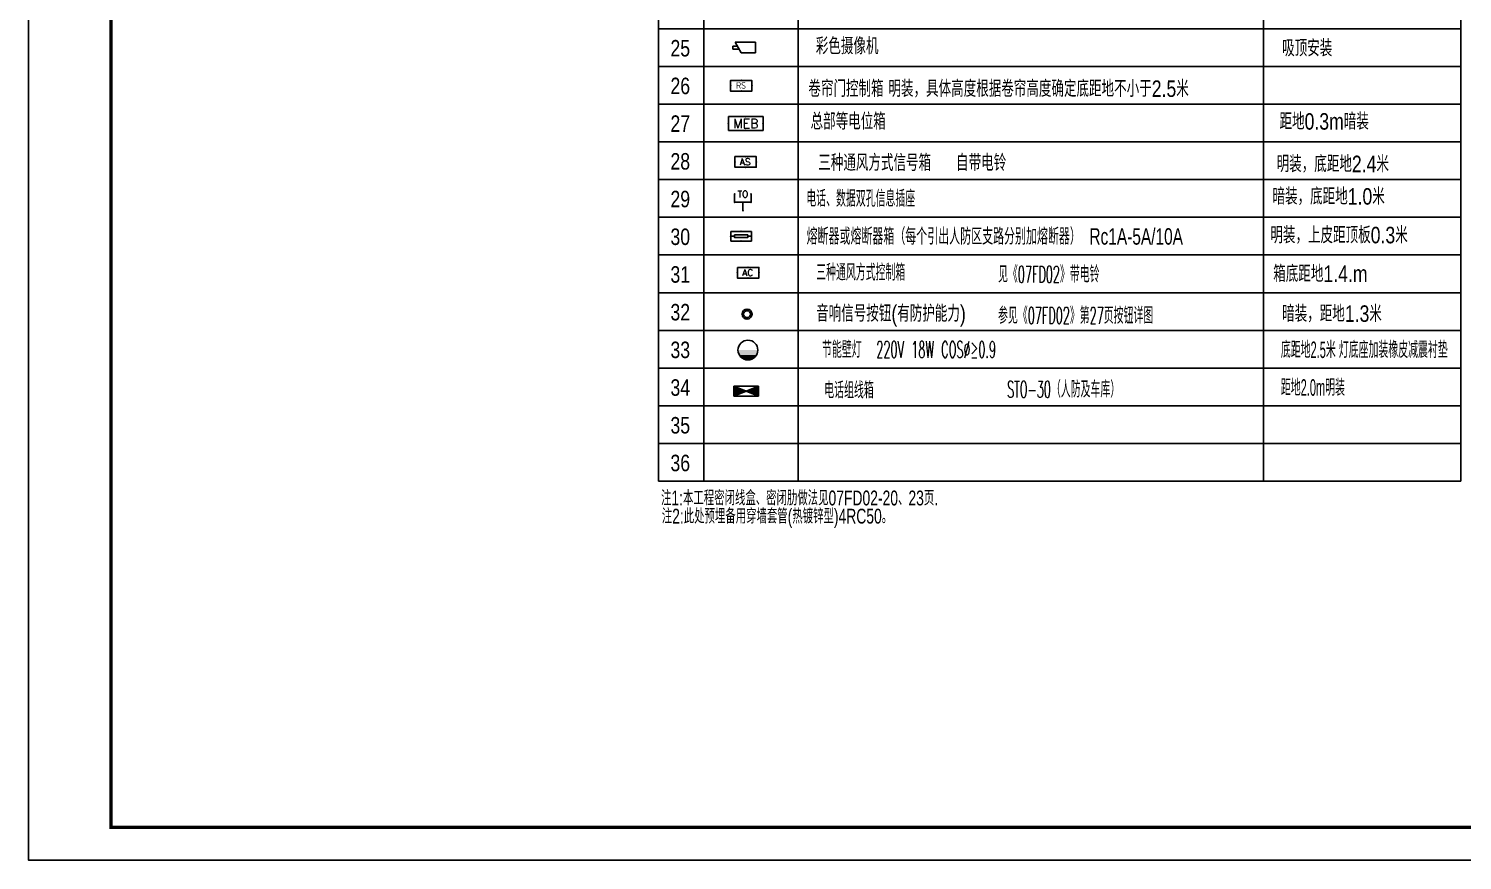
# Model space of a CAD drawing. Extents: x 776418 to 2076422, y -1170708 to 498544.
# Drawn here: x 1052295 to 1095749, y 285153 to 310361 of the extents above; entities that cross this region are included whole.
import ezdxf
from ezdxf.enums import TextEntityAlignment as Align

# ---------------------------------------------------------------- set-up
doc = ezdxf.new("R2010")
doc.units = 0
doc.header["$LTSCALE"] = 1000
doc.header["$MEASUREMENT"] = 0
doc.linetypes.add('CONTINOUS', pattern=[0])
doc.layers.get('0').update_dxf_attribs({"linetype": 'CONTINUOUS'})
for name, color, linetype in [('DIM-动力', 3, 'CONTINUOUS'), ('DIM-照明', 3, 'CONTINUOUS'), ('EQUIP-消防', 80, 'CONTINUOUS'), ('EQUIP-照明', 3, 'CONTINUOUS'), ('EQUIP-箱柜', 3, 'CONTINUOUS'), ('EQUIP-通讯', 3, 'CONTINUOUS'), ('SHEBEI', 7, 'CONTINUOUS'), ('TEL_TEXT', 3, 'CONTINUOUS'), ('TEL_TITLE', 7, 'CONTINUOUS'), ('WIRE-通讯', 4, 'CONTINUOUS')]:
    doc.layers.add(name, color=color, linetype=linetype)
doc.styles.add('_HZTXT', font='txt.shx', dxfattribs={"width": 0.8, "bigfont": 'HZTXT.shx'})
doc.styles.add('_HZXY', font='ros.shx', dxfattribs={"width": 0.7, "bigfont": 'jd.shx'})
doc.styles.add('_TCH_LABEL', font='COMPLEX', dxfattribs={"bigfont": 'GBCBIG'})
doc.styles.add('_TEL_DIM', font='SIMPLEX', dxfattribs={"width": 0.7, "height": 3.5, "bigfont": 'HZTXT'})
doc.styles.add('ros', font='ROS', dxfattribs={"width": 0.7, "bigfont": 'HZTXT'})
doc.styles.get("Standard").update_dxf_attribs({"font": 'gbenor.shx', "bigfont": 'gbcbig.shx'})

# ---------------------------------------------------------------- blocks, each defined once
blk = doc.blocks.new('A$C00115E70')
at = {"layer": 'WIRE-通讯', "ltscale": 0.001}
blk.add_lwpolyline([(-84100, 59400), (0, 59400), (0, 0), (-84100, 0)], close=True, dxfattribs=at)
blk = doc.blocks.new('_LINKPT1')
blk.add_line((0, 0), (0, 0))
blk = doc.blocks.new('M_I71UQN')
for p, q in [((-0.85, 0.1), (-0.557, 0.1)), ((-0.85, -0.1), (-0.85, 0.1)), ((-0.7, 0.35), (0.65, 0.35)), ((-0.7, 0.35), (-0.3, -0.35)), ((0.65, 0.35), (0.65, -0.35)), ((-0.85, -0.1), (-0.443, -0.1)), ((0.65, -0.35), (-0.3, -0.35))]:
    blk.add_line(p, q)
at = {"xscale": 0.002, "yscale": 0.002, "zscale": 0.002}
for p in [(0, 0.35), (0.65, 0), (0, -0.35)]:
    blk.add_blockref('_LINKPT1', p, dxfattribs=at)
at = {"width": 0.8, "flags": 9}
blk.add_attdef('A', (0, 0), '', height=0.00002, dxfattribs=at)
blk = doc.blocks.new('$equip$00002128')
for p, q in [((0.75, 0.6), (-0.75, 0.6)), ((-0.75, 0.6), (-0.75, 0)), ((-0.75, 0), (0.75, 0)), ((0.75, 0), (0.75, 0.6))]:
    blk.add_line(p, q)
for p in [(-0.75, 0.3), (0, 0.6), (0, 0), (0.75, 0.3)]:
    blk.add_point(p)
at = {"layer": 'TEL_TEXT', "style": '_TEL_DIM'}
blk.add_attdef('$TEXT$', text='', height=0.4, dxfattribs=at).set_placement((0, 0.3), align=Align.MIDDLE_CENTER)
at = {"layer": 'TEL_TEXT', "style": '_TEL_DIM', "flags": 1}
blk.add_attdef('A', text='', height=0.00002, dxfattribs=at).set_placement((0, 0), align=Align.MIDDLE_CENTER)
blk = doc.blocks.new('$equip$00001674')
for p, q in [((-0.5, 0.499), (-0.5, 0.999)), ((0.5, 0.999), (0.5, 0.499)), ((0.5, 0.499), (-0.5, 0.499)), ((0, 0.5), (0, 0))]:
    blk.add_line(p, q)
for p in [(-0.5, 0.999), (0.5, 0.999), (-0.5, 0.499), (0, 0), (0.5, 0.499)]:
    blk.add_point(p)
at = {"style": '_TCH_LABEL', "flags": 8}
blk.add_attdef('$TEXT$', text='', height=0.4, dxfattribs=at).set_placement((0, 0.999), align=Align.MIDDLE_CENTER)
at = {"style": '_TCH_LABEL', "flags": 9}
blk.add_attdef('A', (0, 0), '', height=0.00002, dxfattribs=at)
blk = doc.blocks.new('$equip$00001315')
for p, q in [((0.625, 0.292), (-0.625, 0.292)), ((-0.625, 0.292), (-0.625, -0.292)), ((-0.625, 0), (-0.395, 0)), ((0.405, 0), (0.625, 0)), ((0.625, -0.292), (0.625, 0.292)), ((-0.625, -0.292), (0.625, -0.292))]:
    blk.add_line(p, q)
blk.add_lwpolyline([(-0.395, 0.08), (-0.395, -0.08), (0.405, -0.08), (0.405, 0.08)], close=True)
for p in [(-0.625, 0), (0, 0.292), (0.625, 0), (0, -0.292)]:
    blk.add_point(p)
at = {"flags": 9}
blk.add_attdef('A', (0, 0), '', height=0.00002, dxfattribs=at)
blk = doc.blocks.new('$equip$00001151')
blk.add_circle((0, 0.5), 0.5)
for points in [[(0.433, 0.25), (-0.433, 0.25), (0.5, 0.5), (-0.5, 0.5)], [(0.25, 0.067), (-0.25, 0.067), (0.433, 0.25), (-0.433, 0.25)], [(0, 0), (0, 0), (0.25, 0.067), (-0.25, 0.067)]]:
    blk.add_solid(points)
at = {"flags": 9}
blk.add_attdef('A', (0, 0), '', height=0.00002, dxfattribs=at)
blk = doc.blocks.new('$equip$00002770')
for p, q in [((-0.65, 0.65), (-0.65, 0)), ((0.65, 0.65), (-0.65, 0.65)), ((-0.65, 0), (0.65, 0)), ((0.65, 0), (0.65, 0.65))]:
    blk.add_line(p, q)
at = {"const_width": 0.06}
blk.add_lwpolyline([(-0.65, 0.65), (-0.65, 0), (0.65, 0), (0.65, 0.65), (-0.65, 0.65), (-0.65, 0)], dxfattribs=at)
for p in [(-0.65, 0.325), (0, 0.65), (0, 0), (0.65, 0.325)]:
    blk.add_point(p)
at = {"color": 7}
blk.add_attdef('$TEXT$', text='', height=0.4, dxfattribs=at).set_placement((-0.014, 0.343), align=Align.MIDDLE_CENTER)
at = {"color": 7, "flags": 1}
for tag, height, p in [('A', 0.00002, (0, 0)), ('B', 0.4, (0.905, 0.246))]:
    blk.add_attdef(tag, text='', height=height, dxfattribs=at).set_placement(p, align=Align.MIDDLE_CENTER)
blk = doc.blocks.new('$equip_U$00000122(maojp-p1408)')
blk.add_lwpolyline([(-0.65, 0.65), (0.65, 0.65), (0.65, 0), (-0.65, 0)], close=True)
for p in [(-0.65, 0.325), (0, 0.65), (0, 0), (0.65, 0.325)]:
    blk.add_point(p)
at = {"color": 7, "style": '_TEL_DIM'}
blk.add_attdef('$TEXT$', text='', height=0.4, dxfattribs=at).set_placement((-0.011, 0.33), align=Align.MIDDLE_CENTER)
at = {"color": 7, "style": '_TEL_DIM', "flags": 1}
for tag in ['REMARK', 'A', 'REMARK']:
    blk.add_attdef(tag, text='', height=0.00002, dxfattribs=at).set_placement((0, 0), align=Align.MIDDLE_CENTER)
blk = doc.blocks.new('$equip_U$00000142(HT0500)')
for p in [(-0.65, 0.325), (0, 0.65), (0, 0), (0.65, 0.325)]:
    blk.add_point(p)
blk.add_blockref('$equip_U$00000122(maojp-p1408)', (0, 0))
at = {"color": 7, "style": '_TEL_DIM'}
blk.add_attdef('$TEXT$', text='', height=0.4, dxfattribs=at).set_placement((-0.026, 0.328), align=Align.MIDDLE_CENTER)
at = {"color": 7, "style": '_TEL_DIM', "flags": 1}
for tag in ['REMARK', 'A', 'REMARK']:
    blk.add_attdef(tag, text='', height=0.00002, dxfattribs=at).set_placement((0, 0), align=Align.MIDDLE_CENTER)
blk = doc.blocks.new('$equip_U$00000141(HT0500)')
for p in [(-0.65, 0.325), (0, 0.65), (0, 0), (0.65, 0.325)]:
    blk.add_point(p)
blk.add_blockref('$equip_U$00000122(maojp-p1408)', (0, 0))
at = {"color": 7, "style": '_TEL_DIM'}
blk.add_attdef('$TEXT$', text='', height=0.4, dxfattribs=at).set_placement((-0.026, 0.328), align=Align.MIDDLE_CENTER)
at = {"color": 7, "style": '_TEL_DIM', "flags": 1}
for tag in ['A', 'REMARK']:
    blk.add_attdef(tag, text='', height=0.00002, dxfattribs=at).set_placement((0, 0), align=Align.MIDDLE_CENTER)
blk = doc.blocks.new('M_Z9GQT')
for p, q in [((-0.75, 0.6), (0.75, 0)), ((-0.75, 0), (0.75, 0.6)), ((0.75, 0.6), (-0.75, 0.6)), ((-0.75, 0.6), (-0.75, 0)), ((-0.75, 0), (0.75, 0)), ((0.75, 0.6), (0.75, 0))]:
    blk.add_line(p, q)
for points in [[(-0.75, 0.6), (0, 0.3), (-0.75, 0)], [(0.75, 0.6), (0, 0.3), (0.75, 0)]]:
    blk.add_solid(points)
for p in [(-0.75, 0.3), (0, 0.6), (0, 0), (0.75, 0.3)]:
    blk.add_blockref('_LINKPT1', p)
at = {"width": 0.8, "flags": 9}
blk.add_attdef('A', (0, 0), '', height=0.00002, dxfattribs=at)
blk = doc.blocks.new('$equip$00002506')
at = {"const_width": 0.04}
blk.add_lwpolyline([(-0.375, 0, 1), (0.375, 0, 1), (-0.375, 0, 0.961469)], format="xyb", dxfattribs=at)
for radius in [0.375, 0.263]:
    blk.add_circle((0, 0), radius)
for p in [(-0.375, 0), (0, 0.375), (0.375, 0), (0, -0.375)]:
    blk.add_point(p)
at = {"color": 7, "style": '_TEL_DIM', "flags": 1}
blk.add_attdef('A', text='', height=0.00002, dxfattribs=at).set_placement((0, 0), align=Align.MIDDLE_CENTER)

msp = doc.modelspace()

# ---------------------------------------------------------------- linework, layer by layer
at = {"layer": 'DIM-动力', "ltscale": 0.001}
msp.add_lwpolyline([(1052295, 285153), (1136395, 285153), (1136395, 344553), (1052295, 344553)], close=True, dxfattribs=at)
at = {"layer": 'SHEBEI', "linetype": 'CONTINOUS'}
for p, q in [((1071386, 338930), (1071386, 296645)), ((1072758, 338930), (1072758, 296645)), ((1075615, 338930), (1075615, 296645)), ((1089720, 338930), (1089720, 296645)), ((1095707, 338930), (1095707, 296645)), ((1071386, 310359), (1095707, 310359)), ((1071386, 309216), (1095707, 309216)), ((1071386, 308073), (1095707, 308073)), ((1071386, 306930), (1095707, 306930)), ((1071386, 305788), (1095707, 305788)), ((1071386, 304645), (1095707, 304645)), ((1071386, 303502), (1095707, 303502)), ((1071386, 302359), (1095707, 302359)), ((1071386, 301216), (1095707, 301216)), ((1071386, 300073), (1095707, 300073)), ((1071386, 298930), (1095707, 298930)), ((1071386, 297788), (1095707, 297788)), ((1071386, 296645), (1095707, 296645))]:
    msp.add_line(p, q, dxfattribs=at)
at = {"layer": 'TEL_TITLE'}
msp.add_lwpolyline([(1052295, 285153), (1136395, 285153), (1136395, 344553), (1052295, 344553)], close=True, dxfattribs=at)
at = {"layer": 'TEL_TITLE', "const_width": 100}
msp.add_lwpolyline([(1054795, 286153), (1135395, 286153), (1135395, 343553), (1054795, 343553)], close=True, dxfattribs=at)

# ---------------------------------------------------------------- block references
at = {"layer": 'EQUIP-消防', "xscale": 500, "yscale": 500, "zscale": 500}
msp.add_blockref('$equip$00002770', (1073894, 308468), dxfattribs=at).add_auto_attribs({'$TEXT$': 'RS'})
at = {"layer": 'EQUIP-照明'}
for name, p, xscale, yscale, zscale in [('$equip$00002506', (1074071, 301708), 400, 400, 400), ('$equip$00001151', (1074095, 300319), 600, 600, 600), ('M_Z9GQT', (1074041, 299223), 500, 500, 500)]:
    msp.add_blockref(name, p, dxfattribs=dict(at, xscale=xscale, yscale=yscale, zscale=zscale))
at = {"layer": 'EQUIP-箱柜', "zscale": 500}
for name, p, xscale, yscale, values in [('$equip$00002128', (1074031, 307275), 700, 700, {'$TEXT$': 'MEB'}), ('$equip_U$00000141(HT0500)', (1074025, 306161), 500, 500, {'$TEXT$': 'AS'}), ('$equip_U$00000142(HT0500)', (1074102, 302801), 500, 500, {'$TEXT$': 'AC'})]:
    msp.add_blockref(name, p, dxfattribs=dict(at, xscale=xscale, yscale=yscale)).add_auto_attribs(values)
at = {"layer": 'EQUIP-通讯', "xscale": 500, "yscale": 500, "zscale": 500}
msp.add_blockref('$equip$00001674', (1073944, 304848), dxfattribs=at).add_auto_attribs({'$TEXT$': 'TO'})
msp.add_blockref('$equip$00001315', (1073887, 304069), dxfattribs=at)
at = {"layer": 'TEL_TEXT', "linetype": 'ByBlock', "xscale": 457.1428571428696, "yscale": 457.1428571428696, "zscale": 457.1428571428696}
msp.add_blockref('M_I71UQN', (1074028, 309787), dxfattribs=at)
at = {"layer": 'WIRE-通讯', "ltscale": 0.001}
msp.add_blockref('A$C00115E70', (1136395, 285153), dxfattribs=at)

# ---------------------------------------------------------------- texts
at = {"layer": 'DIM-照明', "color": 7, "style": 'ros', "width": 0.7}
for s, p in [('注1:本工程密闭线盒、密闭肋做法见07FD02-20、23页.', (1071462, 295911)), ('注2:此处预埋备用穿墙套管(热镀锌型)4RC50。', (1071485, 295360))]:
    msp.add_text(s, height=450, dxfattribs=at).set_placement(p)
at = {"layer": 'SHEBEI', "style": '_HZXY'}
for s, width, p in [('25', 0.8, (1071748, 309518)), ('彩色摄像机', 0.8, (1076153, 309584)), ('吸顶安装', 0.8, (1090288, 309521)), ('26', 0.8, (1071748, 308376)), ('卷帘门控制箱 明装，具体高度根据卷帘高度确定底距地不小于2.5米', 0.8, (1075927, 308292)), ('27', 0.8, (1071748, 307233)), ('总部等电位箱', 0.8, (1075995, 307300)), ('距地0.3m暗装', 0.8, (1090208, 307300)), ('28', 0.8, (1071748, 306090)), ('三种通风方式信号箱', 0.8, (1076228, 306047)), ('自带电铃', 0.8, (1080405, 306047)), ('明装，底距地2.4米', 0.8, (1090122, 306011)), ('暗装，底距地1.0米', 0.8, (1089996, 305027)), ('29', 0.8, (1071748, 304947)), ('30', 0.8, (1071748, 303804)), ('熔断器或熔断器箱（每个引出人防区支路分别加熔断器）  Rc1A-5A/10A', 0.7, (1075874, 303814)), ('明装，上皮距顶板0.3米', 0.8, (1089932, 303855)), ('31', 0.8, (1071748, 302661)), ('箱底距地1.4.m', 0.8, (1090019, 302683)), ('32', 0.8, (1071748, 301518)), ('音响信号按钮(有防护能力)', 0.8, (1076164, 301479)), ('暗装，距地1.3米', 0.8, (1090288, 301474)), ('33', 0.8, (1071748, 300376)), ('底距地2.5米 灯底座加装橡皮减震衬垫', 0.5, (1090249, 300378)), ('34', 0.8, (1071748, 299233)), ('距地2.0m明装', 0.5, (1090249, 299235)), ('35', 0.8, (1071748, 298090)), ('36', 0.8, (1071748, 296947))]:
    msp.add_text(s, height=500, dxfattribs=dict(at, width=width)).set_placement(p)
at = {"layer": 'TEL_TEXT', "color": 2, "style": '_HZTXT', "width": 0.5}
for s, p in [('电话、数据双孔信息插座', (1075866, 304961)), ('三种通风方式控制箱', (1076166, 302723)), ('见《07FD02》带电铃', (1081678, 302667)), ('参见《07FD02》第27页按钮详图', (1081678, 301416)), ('节能壁灯  220V 18W COS%%C≥0.9', (1076342, 300386)), ('电话组线箱', (1076409, 299154)), ('STO-30（人防及车库）', (1081951, 299181))]:
    msp.add_text(s, height=500, dxfattribs=at).set_placement(p)

doc.saveas('drawing.dxf')
